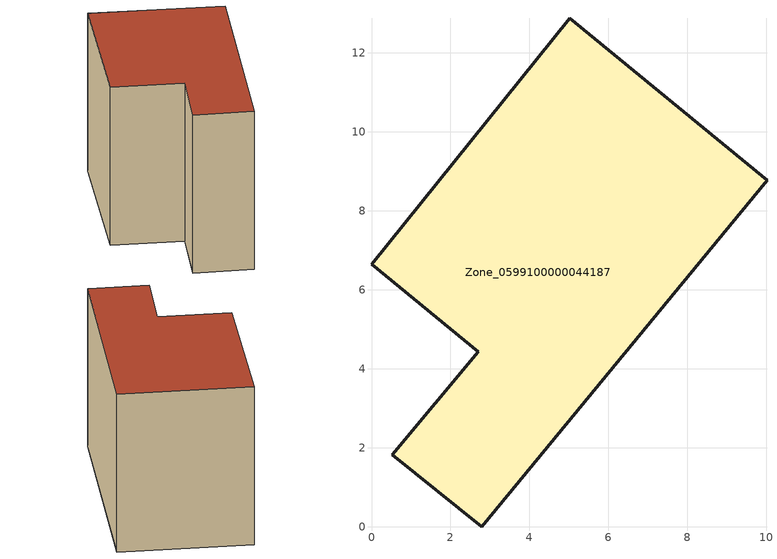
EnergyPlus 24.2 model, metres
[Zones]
Zone_0599100000044187
 floor ground (C_G): 5.02,12.88 10.02,8.78 2.79,0 0.52,1.81 2.71,4.42 0,6.65 z0
 wall outside (C_F): 10.02,8.78 5.02,12.88 0,6.65 2.71,4.42 0.52,1.81 2.79,0 10.02,8.78 z0:8.2
 roof outside (C_R): 2.79,0 10.02,8.78 5.02,12.88 0,6.65 2.71,4.42 0.52,1.81 z8.2
[BUILDING]
Pand.0599100000044187: North Axis=0; Terrain=City; Loads Convergence Tolerance Value=0.04; Temperature Convergence Tolerance Value=0.4; Solar Distribution=FullExterior; Maximum Number of Warmup Days=25; Minimum Number of Warmup Days=1
[Site:Location]
Rotterdam.The.Hague.AP_ZH_NLD Design_Conditions: Latitude=51.96; Longitude=4.45; Time Zone=1; Elevation=-4.5
[SITE:GROUNDTEMPERATURE:BUILDINGSURFACE]
18, 18, 18, 18, 18, 18, 18, 18, 18, 18, 18, 18
[MATERIAL] Thermal Absorptance=0.9; Solar Absorptance=0.7; Visible Absorptance=0.7
Name | Roughness | Thickness | Conductivity | Density | Specific Heat
G.TI.1946-1964 | MediumSmooth | 0.15 | 1 | 540 | 1210
F.TI.1946-1964 | Rough | 0.3 | 0.857143 | 1920 | 840
R.TI.1946-1964 | MediumRough | 0.2 | 0.277778 | 1500 | 1000
[CONSTRUCTION]
C_G: G.TI.1946-1964
C_F: F.TI.1946-1964
C_R: R.TI.1946-1964
[ZONE]
Zone_0599100000044187: Type=1; Multiplier=1; Ceiling Height=Autocalculate; Volume=Autocalculate; Floor Area=autocalculate; Part of Total Floor Area=Yes
[ZONEINFILTRATION:DESIGNFLOWRATE]
Infil_Zone_0599100000044187: Zone or ZoneList or Space or SpaceList=Zone_0599100000044187; Schedule=AlwaysOn; Design Flow Rate Calculation Method=Flow/Area; Flow Rate per Floor Area=0.003; Constant Term Coefficient=1; Temperature Term Coefficient=0; Velocity Term Coefficient=0; Velocity Squared Term Coefficient=0
[HVACTEMPLATE:ZONE:IDEALLOADSAIRSYSTEM]
Zone_0599100000044187: Maximum Heating Supply Air Temperature=50; Minimum Cooling Supply Air Temperature=13; Maximum Heating Supply Air Humidity Ratio=0.0156; Minimum Cooling Supply Air Humidity Ratio=0.0077; Heating Limit=NoLimit; Cooling Limit=NoLimit; Dehumidification Control Type=ConstantSensibleHeatRatio; Cooling Sensible Heat Ratio=0.7; Dehumidification Setpoint=60; Humidification Control Type=None; Humidification Setpoint=30; Outdoor Air Method=None; Outdoor Air Flow Rate per Person=0.00944; Outdoor Air Flow Rate per Zone Floor Area=0; Outdoor Air Flow Rate per Zone=0; Demand Controlled Ventilation Type=None; Outdoor Air Economizer Type=NoEconomizer; Heat Recovery Type=None; Sensible Heat Recovery Effectiveness=0.7; Latent Heat Recovery Effectiveness=0.65
[ZONECONTROL:THERMOSTAT]
ThermostatControl_Zone_0599100000044187: Zone or ZoneList=Zone_0599100000044187; Control Type Schedule=DualSetpointControlType; Control 1=Thermostat_Zone_0599100000044187; Temperature Difference Between Cutout And Setpoint=0
[THERMOSTATSETPOINT:DUALSETPOINT]
Thermostat_Zone_0599100000044187: Heating Setpoint Temperature Schedule=HeatingSetpoint_Zone_0599100000044187; Cooling Setpoint Temperature Schedule=CoolingSetpoint_Zone_0599100000044187
[SCHEDULE:COMPACT]
HeatingSetpoint_Zone_0599100000044187: Through: 12/31, For: AllDays, Until: 24:00, 21
CoolingSetpoint_Zone_0599100000044187: Through: 12/31, For: AllDays, Until: 24:00, 24
DualSetpointControlType: Through: 12/31, For: AllDays, Until: 24:00, 4
AlwaysOn: Through: 12/31, For: AllDays, Until: 24:00, 1
